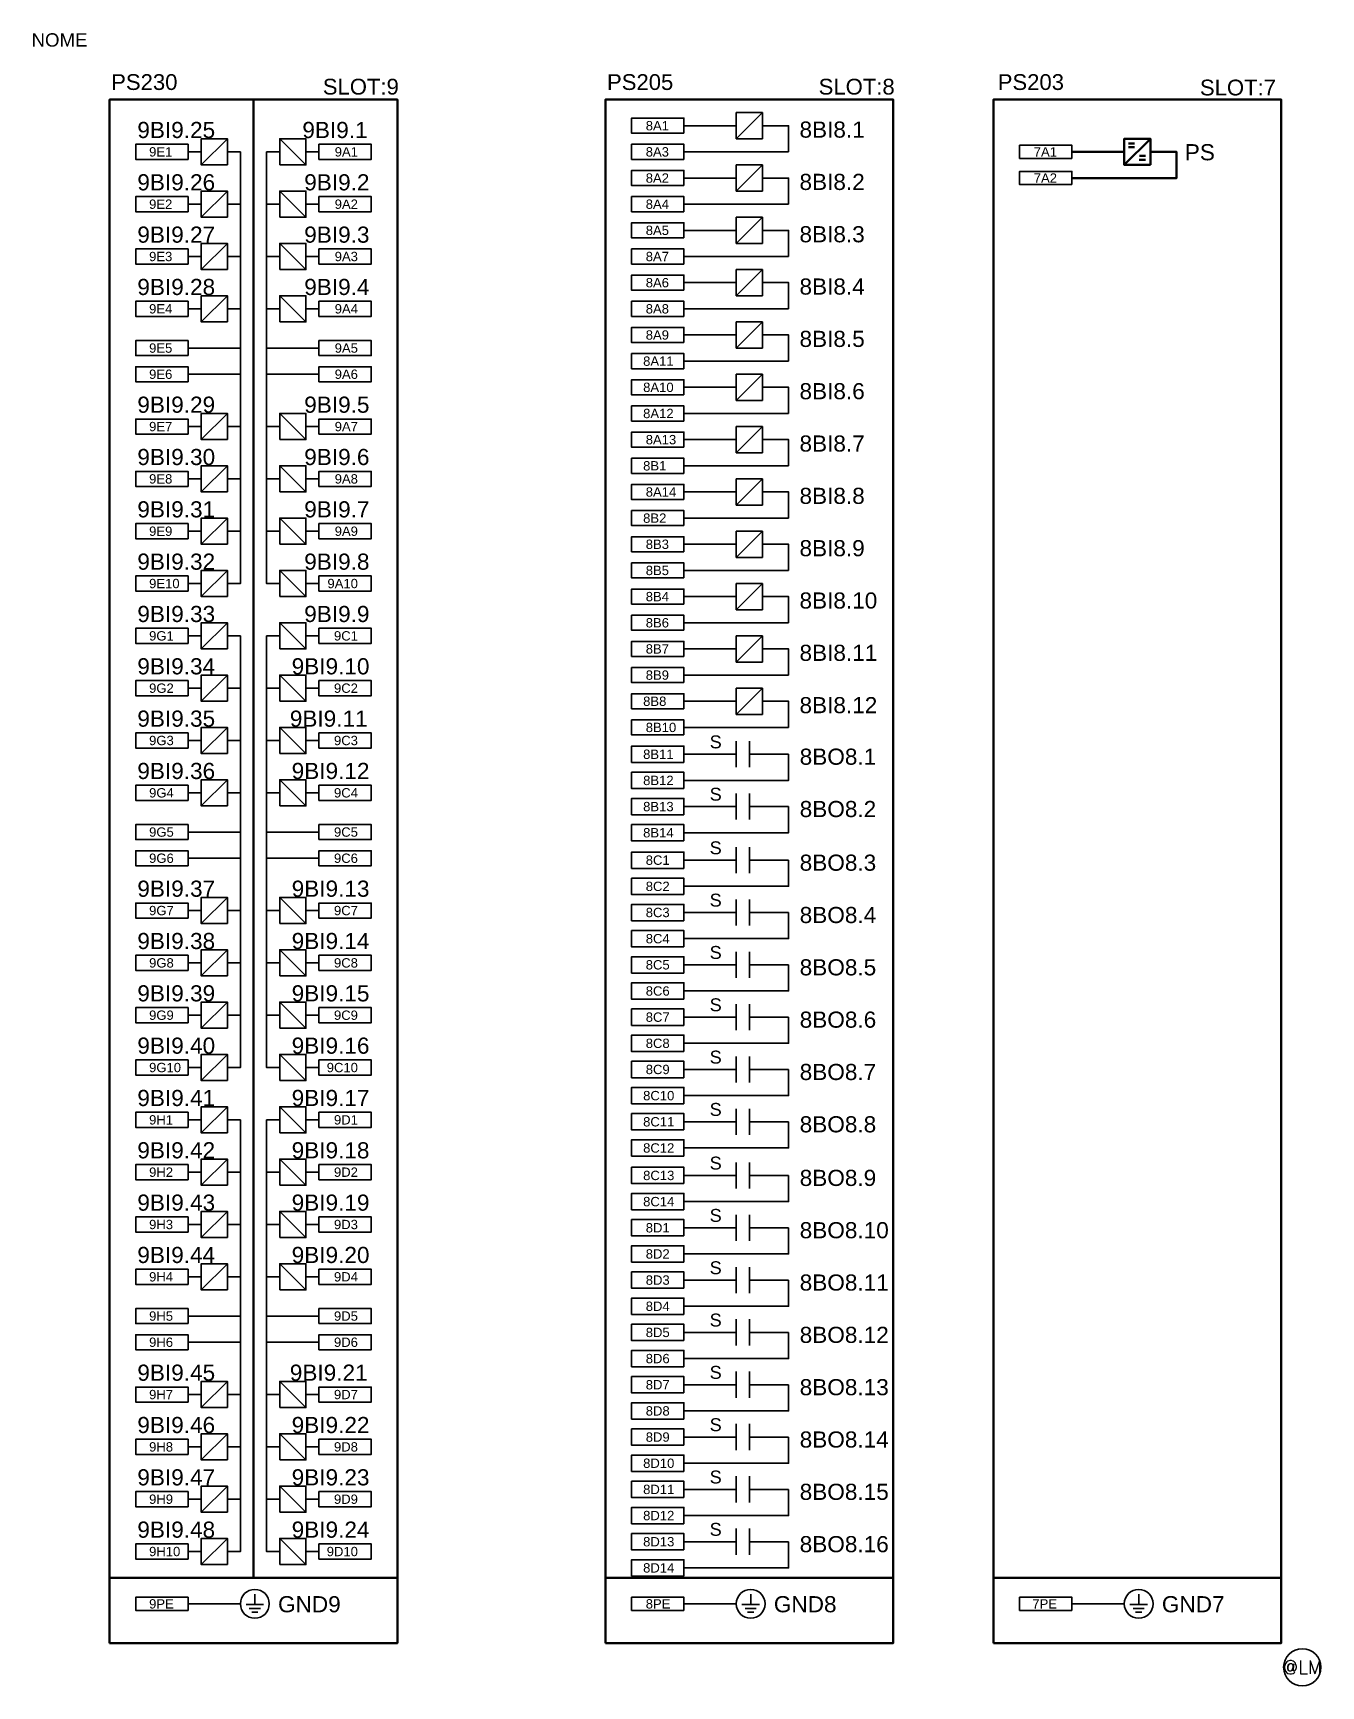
# Model space of a CAD drawing. Extents: x 35 to 228, y -238 to 10.
import ezdxf
from ezdxf.enums import TextEntityAlignment as Align

# ---------------------------------------------------------------- set-up
doc = ezdxf.new("R2010")
doc.units = 0
doc.header["$LTSCALE"] = 5
doc.header["$MEASUREMENT"] = 0
doc.styles.add('ROMANS', font='romans.shx', dxfattribs={"height": 100})
doc.styles.get("Standard").update_dxf_attribs({"font": 'arial.ttf'})

msp = doc.modelspace()

# ---------------------------------------------------------------- linework, layer by layer
at = {"lineweight": 35}
for p, q in [((68.05, 0), (68.05, -221.48)), ((202.4, -5.88), (198.48, -9.8)), ((200.03, -7.15), (199.09, -7.15)), ((200.03, -6.57), (199.1, -6.57)), ((190.64, -7.84), (198.48, -7.84)), ((201.68, -9.02), (200.73, -9.02)), ((201.68, -8.44), (200.75, -8.44)), ((46.49, -221.48), (89.61, -221.48)), ((120.76, -221.48), (163.88, -221.48)), ((178.88, -221.48), (222, -221.48))]:
    msp.add_line(p, q, dxfattribs=at)
at = {"lineweight": 25}
for p, q in [((144.28, -1.96), (140.36, -5.88)), ((132.52, -3.92), (140.36, -3.92)), ((64.13, -5.88), (60.21, -9.8)), ((71.97, -5.88), (75.89, -9.8)), ((58.25, -7.84), (60.21, -7.84)), ((77.85, -7.84), (75.89, -7.84)), ((132.62, -7.84), (148.2, -7.84)), ((144.28, -9.8), (140.36, -13.72)), ((132.52, -11.76), (140.36, -11.76)), ((64.13, -13.72), (60.21, -17.64)), ((71.97, -13.72), (75.89, -17.64)), ((58.25, -15.68), (60.21, -15.68)), ((77.85, -15.68), (75.89, -15.68)), ((132.62, -15.68), (148.2, -15.68)), ((132.52, -19.6), (140.36, -19.6)), ((144.28, -17.64), (140.36, -21.56)), ((64.13, -21.56), (60.21, -25.48)), ((71.97, -21.56), (75.89, -25.48)), ((58.25, -23.52), (60.21, -23.52)), ((77.85, -23.52), (75.89, -23.52)), ((132.62, -23.52), (148.2, -23.52)), ((144.28, -25.48), (140.36, -29.4)), ((64.13, -29.4), (60.21, -33.32)), ((71.97, -29.4), (75.89, -33.32)), ((132.52, -27.44), (140.36, -27.44)), ((58.25, -31.36), (60.21, -31.36)), ((77.85, -31.36), (75.89, -31.36)), ((132.62, -31.36), (148.2, -31.36)), ((144.28, -33.32), (140.36, -37.24)), ((132.52, -35.28), (140.36, -35.28)), ((58.25, -37.24), (64.13, -37.24)), ((77.85, -37.24), (71.97, -37.24)), ((132.62, -39.2), (148.2, -39.2)), ((58.25, -41.16), (64.13, -41.16)), ((77.85, -41.16), (71.97, -41.16)), ((144.28, -41.16), (140.36, -45.08)), ((132.52, -43.12), (140.36, -43.12)), ((64.13, -47.04), (60.21, -50.96)), ((71.97, -47.04), (75.89, -50.96)), ((132.62, -47.04), (148.2, -47.04)), ((58.25, -49), (60.21, -49)), ((77.85, -49), (75.89, -49)), ((144.28, -49), (140.36, -52.92)), ((132.52, -50.96), (140.36, -50.96)), ((58.25, -56.84), (60.21, -56.84)), ((64.13, -54.88), (60.21, -58.8)), ((71.97, -54.88), (75.89, -58.8)), ((77.85, -56.84), (75.89, -56.84)), ((132.62, -54.88), (148.2, -54.88)), ((144.28, -56.84), (140.36, -60.76)), ((132.52, -58.8), (140.36, -58.8)), ((64.13, -62.72), (60.21, -66.64)), ((71.97, -62.72), (75.89, -66.64)), ((132.62, -62.72), (148.2, -62.72)), ((58.25, -64.68), (60.21, -64.68)), ((77.85, -64.68), (75.89, -64.68)), ((132.52, -66.64), (140.36, -66.64)), ((144.28, -64.68), (140.36, -68.6)), ((64.13, -70.56), (60.21, -74.48)), ((71.97, -70.56), (75.89, -74.48)), ((132.62, -70.56), (148.2, -70.56)), ((58.25, -72.52), (60.21, -72.52)), ((77.85, -72.52), (75.89, -72.52)), ((144.28, -72.52), (140.36, -76.44)), ((132.52, -74.48), (140.36, -74.48)), ((64.13, -78.4), (60.21, -82.32)), ((71.97, -78.4), (75.89, -82.32)), ((132.62, -78.4), (148.2, -78.4)), ((58.25, -80.36), (60.21, -80.36)), ((77.85, -80.36), (75.89, -80.36)), ((144.28, -80.36), (140.36, -84.28)), ((132.52, -82.32), (140.36, -82.32)), ((64.13, -86.24), (60.21, -90.16)), ((71.97, -86.24), (75.89, -90.16)), ((132.62, -86.24), (148.2, -86.24)), ((58.25, -88.2), (60.21, -88.2)), ((77.85, -88.2), (75.89, -88.2)), ((144.28, -88.2), (140.36, -92.12)), ((132.52, -90.16), (140.36, -90.16)), ((64.13, -94.08), (60.21, -98)), ((71.97, -94.08), (75.89, -98)), ((132.62, -94.08), (148.2, -94.08)), ((58.25, -96.04), (60.21, -96.04)), ((77.85, -96.04), (75.89, -96.04)), ((140.36, -100.06), (140.36, -96.14)), ((142.32, -100.06), (142.32, -96.14)), ((140.36, -98.1), (132.52, -98.1)), ((142.32, -98.1), (148.2, -98.1)), ((58.25, -103.88), (60.21, -103.88)), ((64.13, -101.92), (60.21, -105.84)), ((71.97, -101.92), (75.89, -105.84)), ((77.85, -103.88), (75.89, -103.88)), ((140.36, -107.9), (140.36, -103.98)), ((142.32, -107.9), (142.32, -103.98)), ((140.36, -105.94), (132.52, -105.94)), ((142.32, -105.94), (148.2, -105.94)), ((58.25, -109.76), (64.13, -109.76)), ((77.85, -109.76), (71.97, -109.76)), ((58.25, -113.68), (64.13, -113.68)), ((77.85, -113.68), (71.97, -113.68)), ((140.36, -115.93), (140.36, -112.02)), ((142.32, -115.93), (142.32, -112.02)), ((140.36, -113.97), (132.52, -113.97)), ((142.32, -113.97), (148.2, -113.97)), ((64.13, -119.56), (60.21, -123.48)), ((71.97, -119.56), (75.89, -123.48)), ((140.36, -123.77), (140.36, -119.86)), ((142.32, -123.77), (142.32, -119.86)), ((58.25, -121.52), (60.21, -121.52)), ((77.85, -121.52), (75.89, -121.52)), ((140.36, -121.81), (132.52, -121.81)), ((142.32, -121.81), (148.2, -121.81)), ((64.13, -127.4), (60.21, -131.32)), ((71.97, -127.4), (75.89, -131.32)), ((140.36, -131.61), (140.36, -127.7)), ((142.32, -131.61), (142.32, -127.7)), ((58.25, -129.36), (60.21, -129.36)), ((77.85, -129.36), (75.89, -129.36)), ((140.36, -129.65), (132.52, -129.65)), ((142.32, -129.65), (148.2, -129.65)), ((64.13, -135.24), (60.21, -139.16)), ((71.97, -135.24), (75.89, -139.16)), ((140.36, -139.45), (140.36, -135.54)), ((142.32, -139.45), (142.32, -135.54)), ((58.25, -137.2), (60.21, -137.2)), ((77.85, -137.2), (75.89, -137.2)), ((140.36, -137.49), (132.52, -137.49)), ((142.32, -137.49), (148.2, -137.49)), ((64.13, -143.08), (60.21, -147)), ((71.97, -143.08), (75.89, -147)), ((140.36, -147.29), (140.36, -143.38)), ((142.32, -147.29), (142.32, -143.38)), ((58.25, -145.04), (60.21, -145.04)), ((77.85, -145.04), (75.89, -145.04)), ((140.36, -145.33), (132.52, -145.33)), ((142.32, -145.33), (148.2, -145.33)), ((64.13, -150.92), (60.21, -154.84)), ((71.97, -150.92), (75.89, -154.84)), ((58.25, -152.88), (60.21, -152.88)), ((77.85, -152.88), (75.89, -152.88)), ((140.36, -153.17), (132.52, -153.17)), ((140.36, -155.13), (140.36, -151.22)), ((142.32, -155.13), (142.32, -151.22)), ((142.32, -153.17), (148.2, -153.17)), ((58.25, -160.72), (60.21, -160.72)), ((64.13, -158.76), (60.21, -162.68)), ((71.97, -158.76), (75.89, -162.68)), ((77.85, -160.72), (75.89, -160.72)), ((140.36, -163.17), (140.36, -159.25)), ((142.32, -163.17), (142.32, -159.25)), ((140.36, -161.21), (132.52, -161.21)), ((142.32, -161.21), (148.2, -161.21)), ((64.13, -166.6), (60.21, -170.52)), ((71.97, -166.6), (75.89, -170.52)), ((140.36, -171.01), (140.36, -167.09)), ((142.32, -171.01), (142.32, -167.09)), ((58.25, -168.56), (60.21, -168.56)), ((77.85, -168.56), (75.89, -168.56)), ((140.36, -169.05), (132.52, -169.05)), ((142.32, -169.05), (148.2, -169.05)), ((64.13, -174.44), (60.21, -178.36)), ((71.97, -174.44), (75.89, -178.36)), ((140.36, -178.85), (140.36, -174.93)), ((142.32, -178.85), (142.32, -174.93)), ((58.25, -176.4), (60.21, -176.4)), ((77.85, -176.4), (75.89, -176.4)), ((140.36, -176.89), (132.52, -176.89)), ((142.32, -176.89), (148.2, -176.89)), ((58.25, -182.28), (64.13, -182.28)), ((77.85, -182.28), (71.97, -182.28)), ((140.36, -186.69), (140.36, -182.77)), ((142.32, -186.69), (142.32, -182.77)), ((140.36, -184.73), (132.52, -184.73)), ((142.32, -184.73), (148.2, -184.73)), ((58.25, -186.2), (64.13, -186.2)), ((77.85, -186.2), (71.97, -186.2)), ((140.36, -194.53), (140.36, -190.61)), ((142.32, -194.53), (142.32, -190.61)), ((64.13, -192.08), (60.21, -196)), ((71.97, -192.08), (75.89, -196)), ((140.36, -192.57), (132.52, -192.57)), ((142.32, -192.57), (148.2, -192.57)), ((58.25, -194.04), (60.21, -194.04)), ((77.85, -194.04), (75.89, -194.04)), ((64.13, -199.92), (60.21, -203.84)), ((71.97, -199.92), (75.89, -203.84)), ((140.36, -200.41), (132.52, -200.41)), ((140.36, -202.37), (140.36, -198.45)), ((142.32, -202.37), (142.32, -198.45)), ((142.32, -200.41), (148.2, -200.41)), ((58.25, -201.88), (60.21, -201.88)), ((77.85, -201.88), (75.89, -201.88)), ((64.13, -207.76), (60.21, -211.68)), ((71.97, -207.76), (75.89, -211.68)), ((140.36, -210.21), (140.36, -206.29)), ((142.32, -210.21), (142.32, -206.29)), ((58.25, -209.72), (60.21, -209.72)), ((77.85, -209.72), (75.89, -209.72)), ((140.36, -208.25), (132.52, -208.25)), ((142.32, -208.25), (148.2, -208.25)), ((140.36, -218.05), (140.36, -214.13)), ((142.32, -218.05), (142.32, -214.13)), ((58.25, -217.56), (60.21, -217.56)), ((64.13, -215.6), (60.21, -219.52)), ((71.97, -215.6), (75.89, -219.52)), ((77.85, -217.56), (75.89, -217.56)), ((140.36, -216.09), (132.52, -216.09)), ((142.32, -216.09), (148.2, -216.09)), ((68.25, -223.93), (68.25, -225.5)), ((142.52, -223.93), (142.52, -225.5)), ((200.64, -223.93), (200.64, -225.5)), ((58.25, -225.4), (66.09, -225.4)), ((69.55, -225.51), (66.94, -225.51)), ((69.08, -226.09), (67.41, -226.09)), ((68.72, -226.67), (67.78, -226.67)), ((132.52, -225.4), (140.36, -225.4)), ((143.82, -225.51), (141.21, -225.51)), ((143.35, -226.09), (141.68, -226.09)), ((142.99, -226.67), (142.05, -226.67)), ((190.64, -225.4), (198.48, -225.4)), ((201.94, -225.51), (199.33, -225.51)), ((201.47, -226.09), (199.8, -226.09)), ((201.11, -226.67), (200.17, -226.67))]:
    msp.add_line(p, q, dxfattribs=at)
at = {"lineweight": 35}
for points in [[(46.49, -231.28), (89.61, -231.28), (89.61, 0), (46.49, 0), (46.49, -231.28)], [(120.76, -231.28), (163.88, -231.28), (163.88, 0), (120.76, 0), (120.76, -231.28)], [(178.88, -231.28), (222, -231.28), (222, 0), (178.88, 0), (178.88, -231.28)], [(202.4, -9.8), (198.48, -9.8), (198.48, -5.88), (202.4, -5.88), (202.4, -9.8)]]:
    msp.add_lwpolyline(points, close=True, dxfattribs=at)
at = {"lineweight": 25}
for points in [[(144.28, -5.88), (140.36, -5.88), (140.36, -1.96), (144.28, -1.96), (144.28, -5.88)], [(132.52, -5.05), (124.68, -5.05), (124.68, -2.79), (132.52, -2.79), (132.52, -5.05)], [(58.25, -8.97), (50.41, -8.97), (50.41, -6.71), (58.25, -6.71), (58.25, -8.97)], [(64.13, -9.8), (60.21, -9.8), (60.21, -5.88), (64.13, -5.88), (64.13, -9.8)], [(71.97, -9.8), (75.89, -9.8), (75.89, -5.88), (71.97, -5.88), (71.97, -9.8)], [(77.85, -8.97), (85.69, -8.97), (85.69, -6.71), (77.85, -6.71), (77.85, -8.97)], [(132.52, -8.97), (124.68, -8.97), (124.68, -6.71), (132.52, -6.71), (132.52, -8.97)], [(190.64, -8.82), (182.8, -8.82), (182.8, -6.86), (190.64, -6.86), (190.64, -8.82)], [(144.28, -13.72), (140.36, -13.72), (140.36, -9.8), (144.28, -9.8), (144.28, -13.72)], [(132.52, -12.89), (124.68, -12.89), (124.68, -10.63), (132.52, -10.63), (132.52, -12.89)], [(190.64, -12.74), (182.8, -12.74), (182.8, -10.78), (190.64, -10.78), (190.64, -12.74)], [(58.25, -16.81), (50.41, -16.81), (50.41, -14.55), (58.25, -14.55), (58.25, -16.81)], [(64.13, -17.64), (60.21, -17.64), (60.21, -13.72), (64.13, -13.72), (64.13, -17.64)], [(71.97, -17.64), (75.89, -17.64), (75.89, -13.72), (71.97, -13.72), (71.97, -17.64)], [(77.85, -16.81), (85.69, -16.81), (85.69, -14.55), (77.85, -14.55), (77.85, -16.81)], [(132.52, -16.81), (124.68, -16.81), (124.68, -14.55), (132.52, -14.55), (132.52, -16.81)], [(132.52, -20.73), (124.68, -20.73), (124.68, -18.47), (132.52, -18.47), (132.52, -20.73)], [(144.28, -21.56), (140.36, -21.56), (140.36, -17.64), (144.28, -17.64), (144.28, -21.56)], [(64.13, -25.48), (60.21, -25.48), (60.21, -21.56), (64.13, -21.56), (64.13, -25.48)], [(71.97, -25.48), (75.89, -25.48), (75.89, -21.56), (71.97, -21.56), (71.97, -25.48)], [(58.25, -24.65), (50.41, -24.65), (50.41, -22.39), (58.25, -22.39), (58.25, -24.65)], [(77.85, -24.65), (85.69, -24.65), (85.69, -22.39), (77.85, -22.39), (77.85, -24.65)], [(132.52, -24.65), (124.68, -24.65), (124.68, -22.39), (132.52, -22.39), (132.52, -24.65)], [(132.52, -28.57), (124.68, -28.57), (124.68, -26.31), (132.52, -26.31), (132.52, -28.57)], [(144.28, -29.4), (140.36, -29.4), (140.36, -25.48), (144.28, -25.48), (144.28, -29.4)], [(64.13, -33.32), (60.21, -33.32), (60.21, -29.4), (64.13, -29.4), (64.13, -33.32)], [(71.97, -33.32), (75.89, -33.32), (75.89, -29.4), (71.97, -29.4), (71.97, -33.32)], [(58.25, -32.49), (50.41, -32.49), (50.41, -30.23), (58.25, -30.23), (58.25, -32.49)], [(77.85, -32.49), (85.69, -32.49), (85.69, -30.23), (77.85, -30.23), (77.85, -32.49)], [(132.52, -32.49), (124.68, -32.49), (124.68, -30.23), (132.52, -30.23), (132.52, -32.49)], [(132.52, -36.41), (124.68, -36.41), (124.68, -34.15), (132.52, -34.15), (132.52, -36.41)], [(144.28, -37.24), (140.36, -37.24), (140.36, -33.32), (144.28, -33.32), (144.28, -37.24)], [(58.25, -38.37), (50.41, -38.37), (50.41, -36.11), (58.25, -36.11), (58.25, -38.37)], [(77.85, -38.37), (85.69, -38.37), (85.69, -36.11), (77.85, -36.11), (77.85, -38.37)], [(132.52, -40.33), (124.68, -40.33), (124.68, -38.07), (132.52, -38.07), (132.52, -40.33)], [(58.25, -42.29), (50.41, -42.29), (50.41, -40.03), (58.25, -40.03), (58.25, -42.29)], [(77.85, -42.29), (85.69, -42.29), (85.69, -40.03), (77.85, -40.03), (77.85, -42.29)], [(132.52, -44.25), (124.68, -44.25), (124.68, -41.99), (132.52, -41.99), (132.52, -44.25)], [(144.28, -45.08), (140.36, -45.08), (140.36, -41.16), (144.28, -41.16), (144.28, -45.08)], [(64.13, -50.96), (60.21, -50.96), (60.21, -47.04), (64.13, -47.04), (64.13, -50.96)], [(71.97, -50.96), (75.89, -50.96), (75.89, -47.04), (71.97, -47.04), (71.97, -50.96)], [(132.52, -48.17), (124.68, -48.17), (124.68, -45.91), (132.52, -45.91), (132.52, -48.17)], [(58.25, -50.13), (50.41, -50.13), (50.41, -47.87), (58.25, -47.87), (58.25, -50.13)], [(77.85, -50.13), (85.69, -50.13), (85.69, -47.87), (77.85, -47.87), (77.85, -50.13)], [(144.28, -52.92), (140.36, -52.92), (140.36, -49), (144.28, -49), (144.28, -52.92)], [(132.52, -52.09), (124.68, -52.09), (124.68, -49.83), (132.52, -49.83), (132.52, -52.09)], [(132.52, -56.01), (124.68, -56.01), (124.68, -53.75), (132.52, -53.75), (132.52, -56.01)], [(58.25, -57.97), (50.41, -57.97), (50.41, -55.71), (58.25, -55.71), (58.25, -57.97)], [(64.13, -58.8), (60.21, -58.8), (60.21, -54.88), (64.13, -54.88), (64.13, -58.8)], [(71.97, -58.8), (75.89, -58.8), (75.89, -54.88), (71.97, -54.88), (71.97, -58.8)], [(77.85, -57.97), (85.69, -57.97), (85.69, -55.71), (77.85, -55.71), (77.85, -57.97)], [(144.28, -60.76), (140.36, -60.76), (140.36, -56.84), (144.28, -56.84), (144.28, -60.76)], [(132.52, -59.93), (124.68, -59.93), (124.68, -57.67), (132.52, -57.67), (132.52, -59.93)], [(132.52, -63.85), (124.68, -63.85), (124.68, -61.59), (132.52, -61.59), (132.52, -63.85)], [(58.25, -65.81), (50.41, -65.81), (50.41, -63.55), (58.25, -63.55), (58.25, -65.81)], [(64.13, -66.64), (60.21, -66.64), (60.21, -62.72), (64.13, -62.72), (64.13, -66.64)], [(71.97, -66.64), (75.89, -66.64), (75.89, -62.72), (71.97, -62.72), (71.97, -66.64)], [(77.85, -65.81), (85.69, -65.81), (85.69, -63.55), (77.85, -63.55), (77.85, -65.81)], [(132.52, -67.77), (124.68, -67.77), (124.68, -65.51), (132.52, -65.51), (132.52, -67.77)], [(144.28, -68.6), (140.36, -68.6), (140.36, -64.68), (144.28, -64.68), (144.28, -68.6)], [(58.25, -73.65), (50.41, -73.65), (50.41, -71.39), (58.25, -71.39), (58.25, -73.65)], [(64.13, -74.48), (60.21, -74.48), (60.21, -70.56), (64.13, -70.56), (64.13, -74.48)], [(71.97, -74.48), (75.89, -74.48), (75.89, -70.56), (71.97, -70.56), (71.97, -74.48)], [(77.85, -73.65), (85.69, -73.65), (85.69, -71.39), (77.85, -71.39), (77.85, -73.65)], [(132.52, -71.69), (124.68, -71.69), (124.68, -69.43), (132.52, -69.43), (132.52, -71.69)], [(132.52, -75.61), (124.68, -75.61), (124.68, -73.35), (132.52, -73.35), (132.52, -75.61)], [(144.28, -76.44), (140.36, -76.44), (140.36, -72.52), (144.28, -72.52), (144.28, -76.44)], [(58.25, -81.49), (50.41, -81.49), (50.41, -79.23), (58.25, -79.23), (58.25, -81.49)], [(64.13, -82.32), (60.21, -82.32), (60.21, -78.4), (64.13, -78.4), (64.13, -82.32)], [(71.97, -82.32), (75.89, -82.32), (75.89, -78.4), (71.97, -78.4), (71.97, -82.32)], [(77.85, -81.49), (85.69, -81.49), (85.69, -79.23), (77.85, -79.23), (77.85, -81.49)], [(132.52, -79.53), (124.68, -79.53), (124.68, -77.27), (132.52, -77.27), (132.52, -79.53)], [(132.52, -83.45), (124.68, -83.45), (124.68, -81.19), (132.52, -81.19), (132.52, -83.45)], [(144.28, -84.28), (140.36, -84.28), (140.36, -80.36), (144.28, -80.36), (144.28, -84.28)], [(64.13, -90.16), (60.21, -90.16), (60.21, -86.24), (64.13, -86.24), (64.13, -90.16)], [(71.97, -90.16), (75.89, -90.16), (75.89, -86.24), (71.97, -86.24), (71.97, -90.16)], [(132.52, -87.37), (124.68, -87.37), (124.68, -85.11), (132.52, -85.11), (132.52, -87.37)], [(58.25, -89.33), (50.41, -89.33), (50.41, -87.07), (58.25, -87.07), (58.25, -89.33)], [(77.85, -89.33), (85.69, -89.33), (85.69, -87.07), (77.85, -87.07), (77.85, -89.33)], [(132.52, -91.29), (124.68, -91.29), (124.68, -89.03), (132.52, -89.03), (132.52, -91.29)], [(144.28, -92.12), (140.36, -92.12), (140.36, -88.2), (144.28, -88.2), (144.28, -92.12)], [(64.13, -98), (60.21, -98), (60.21, -94.08), (64.13, -94.08), (64.13, -98)], [(71.97, -98), (75.89, -98), (75.89, -94.08), (71.97, -94.08), (71.97, -98)], [(132.52, -95.21), (124.68, -95.21), (124.68, -92.95), (132.52, -92.95), (132.52, -95.21)], [(58.25, -97.17), (50.41, -97.17), (50.41, -94.91), (58.25, -94.91), (58.25, -97.17)], [(77.85, -97.17), (85.69, -97.17), (85.69, -94.91), (77.85, -94.91), (77.85, -97.17)], [(132.52, -99.32), (124.68, -99.32), (124.68, -96.87), (132.52, -96.87), (132.52, -99.32)], [(132.52, -103.24), (124.68, -103.24), (124.68, -100.79), (132.52, -100.79), (132.52, -103.24)], [(58.25, -105.01), (50.41, -105.01), (50.41, -102.75), (58.25, -102.75), (58.25, -105.01)], [(64.13, -105.84), (60.21, -105.84), (60.21, -101.92), (64.13, -101.92), (64.13, -105.84)], [(71.97, -105.84), (75.89, -105.84), (75.89, -101.92), (71.97, -101.92), (71.97, -105.84)], [(77.85, -105.01), (85.69, -105.01), (85.69, -102.75), (77.85, -102.75), (77.85, -105.01)], [(132.52, -107.16), (124.68, -107.16), (124.68, -104.71), (132.52, -104.71), (132.52, -107.16)], [(58.25, -110.89), (50.41, -110.89), (50.41, -108.63), (58.25, -108.63), (58.25, -110.89)], [(77.85, -110.89), (85.69, -110.89), (85.69, -108.63), (77.85, -108.63), (77.85, -110.89)], [(132.52, -111.08), (124.68, -111.08), (124.68, -108.63), (132.52, -108.63), (132.52, -111.08)], [(58.25, -114.81), (50.41, -114.81), (50.41, -112.55), (58.25, -112.55), (58.25, -114.81)], [(77.85, -114.81), (85.69, -114.81), (85.69, -112.55), (77.85, -112.55), (77.85, -114.81)], [(132.52, -115.2), (124.68, -115.2), (124.68, -112.75), (132.52, -112.75), (132.52, -115.2)], [(132.52, -119.12), (124.68, -119.12), (124.68, -116.67), (132.52, -116.67), (132.52, -119.12)], [(58.25, -122.65), (50.41, -122.65), (50.41, -120.39), (58.25, -120.39), (58.25, -122.65)], [(64.13, -123.48), (60.21, -123.48), (60.21, -119.56), (64.13, -119.56), (64.13, -123.48)], [(71.97, -123.48), (75.89, -123.48), (75.89, -119.56), (71.97, -119.56), (71.97, -123.48)], [(77.85, -122.65), (85.69, -122.65), (85.69, -120.39), (77.85, -120.39), (77.85, -122.65)], [(132.52, -123.04), (124.68, -123.04), (124.68, -120.59), (132.52, -120.59), (132.52, -123.04)], [(132.52, -126.96), (124.68, -126.96), (124.68, -124.51), (132.52, -124.51), (132.52, -126.96)], [(58.25, -130.49), (50.41, -130.49), (50.41, -128.23), (58.25, -128.23), (58.25, -130.49)], [(64.13, -131.32), (60.21, -131.32), (60.21, -127.4), (64.13, -127.4), (64.13, -131.32)], [(71.97, -131.32), (75.89, -131.32), (75.89, -127.4), (71.97, -127.4), (71.97, -131.32)], [(77.85, -130.49), (85.69, -130.49), (85.69, -128.23), (77.85, -128.23), (77.85, -130.49)], [(132.52, -130.88), (124.68, -130.88), (124.68, -128.43), (132.52, -128.43), (132.52, -130.88)], [(132.52, -134.8), (124.68, -134.8), (124.68, -132.35), (132.52, -132.35), (132.52, -134.8)], [(58.25, -138.33), (50.41, -138.33), (50.41, -136.07), (58.25, -136.07), (58.25, -138.33)], [(64.13, -139.16), (60.21, -139.16), (60.21, -135.24), (64.13, -135.24), (64.13, -139.16)], [(71.97, -139.16), (75.89, -139.16), (75.89, -135.24), (71.97, -135.24), (71.97, -139.16)], [(77.85, -138.33), (85.69, -138.33), (85.69, -136.07), (77.85, -136.07), (77.85, -138.33)], [(132.52, -138.72), (124.68, -138.72), (124.68, -136.27), (132.52, -136.27), (132.52, -138.72)], [(132.52, -142.64), (124.68, -142.64), (124.68, -140.19), (132.52, -140.19), (132.52, -142.64)], [(64.13, -147), (60.21, -147), (60.21, -143.08), (64.13, -143.08), (64.13, -147)], [(71.97, -147), (75.89, -147), (75.89, -143.08), (71.97, -143.08), (71.97, -147)], [(58.25, -146.17), (50.41, -146.17), (50.41, -143.91), (58.25, -143.91), (58.25, -146.17)], [(77.85, -146.17), (85.69, -146.17), (85.69, -143.91), (77.85, -143.91), (77.85, -146.17)], [(132.52, -146.56), (124.68, -146.56), (124.68, -144.11), (132.52, -144.11), (132.52, -146.56)], [(132.52, -150.48), (124.68, -150.48), (124.68, -148.03), (132.52, -148.03), (132.52, -150.48)], [(64.13, -154.84), (60.21, -154.84), (60.21, -150.92), (64.13, -150.92), (64.13, -154.84)], [(71.97, -154.84), (75.89, -154.84), (75.89, -150.92), (71.97, -150.92), (71.97, -154.84)], [(58.25, -154.01), (50.41, -154.01), (50.41, -151.75), (58.25, -151.75), (58.25, -154.01)], [(77.85, -154.01), (85.69, -154.01), (85.69, -151.75), (77.85, -151.75), (77.85, -154.01)], [(132.52, -154.4), (124.68, -154.4), (124.68, -151.95), (132.52, -151.95), (132.52, -154.4)], [(132.52, -158.32), (124.68, -158.32), (124.68, -155.87), (132.52, -155.87), (132.52, -158.32)], [(58.25, -161.85), (50.41, -161.85), (50.41, -159.59), (58.25, -159.59), (58.25, -161.85)], [(64.13, -162.68), (60.21, -162.68), (60.21, -158.76), (64.13, -158.76), (64.13, -162.68)], [(71.97, -162.68), (75.89, -162.68), (75.89, -158.76), (71.97, -158.76), (71.97, -162.68)], [(77.85, -161.85), (85.69, -161.85), (85.69, -159.59), (77.85, -159.59), (77.85, -161.85)], [(132.52, -162.44), (124.68, -162.44), (124.68, -159.99), (132.52, -159.99), (132.52, -162.44)], [(132.52, -166.36), (124.68, -166.36), (124.68, -163.91), (132.52, -163.91), (132.52, -166.36)], [(58.25, -169.69), (50.41, -169.69), (50.41, -167.43), (58.25, -167.43), (58.25, -169.69)], [(64.13, -170.52), (60.21, -170.52), (60.21, -166.6), (64.13, -166.6), (64.13, -170.52)], [(71.97, -170.52), (75.89, -170.52), (75.89, -166.6), (71.97, -166.6), (71.97, -170.52)], [(77.85, -169.69), (85.69, -169.69), (85.69, -167.43), (77.85, -167.43), (77.85, -169.69)], [(132.52, -170.28), (124.68, -170.28), (124.68, -167.83), (132.52, -167.83), (132.52, -170.28)], [(132.52, -174.2), (124.68, -174.2), (124.68, -171.75), (132.52, -171.75), (132.52, -174.2)], [(58.25, -177.53), (50.41, -177.53), (50.41, -175.27), (58.25, -175.27), (58.25, -177.53)], [(64.13, -178.36), (60.21, -178.36), (60.21, -174.44), (64.13, -174.44), (64.13, -178.36)], [(71.97, -178.36), (75.89, -178.36), (75.89, -174.44), (71.97, -174.44), (71.97, -178.36)], [(77.85, -177.53), (85.69, -177.53), (85.69, -175.27), (77.85, -175.27), (77.85, -177.53)], [(132.52, -178.12), (124.68, -178.12), (124.68, -175.67), (132.52, -175.67), (132.52, -178.12)], [(132.52, -182.04), (124.68, -182.04), (124.68, -179.59), (132.52, -179.59), (132.52, -182.04)], [(58.25, -183.41), (50.41, -183.41), (50.41, -181.15), (58.25, -181.15), (58.25, -183.41)], [(77.85, -183.41), (85.69, -183.41), (85.69, -181.15), (77.85, -181.15), (77.85, -183.41)], [(58.25, -187.33), (50.41, -187.33), (50.41, -185.07), (58.25, -185.07), (58.25, -187.33)], [(77.85, -187.33), (85.69, -187.33), (85.69, -185.07), (77.85, -185.07), (77.85, -187.33)], [(132.52, -185.96), (124.68, -185.96), (124.68, -183.51), (132.52, -183.51), (132.52, -185.96)], [(132.52, -189.88), (124.68, -189.88), (124.68, -187.43), (132.52, -187.43), (132.52, -189.88)], [(58.25, -195.17), (50.41, -195.17), (50.41, -192.91), (58.25, -192.91), (58.25, -195.17)], [(64.13, -196), (60.21, -196), (60.21, -192.08), (64.13, -192.08), (64.13, -196)], [(71.97, -196), (75.89, -196), (75.89, -192.08), (71.97, -192.08), (71.97, -196)], [(77.85, -195.17), (85.69, -195.17), (85.69, -192.91), (77.85, -192.91), (77.85, -195.17)], [(132.52, -193.8), (124.68, -193.8), (124.68, -191.35), (132.52, -191.35), (132.52, -193.8)], [(132.52, -197.72), (124.68, -197.72), (124.68, -195.27), (132.52, -195.27), (132.52, -197.72)], [(64.13, -203.84), (60.21, -203.84), (60.21, -199.92), (64.13, -199.92), (64.13, -203.84)], [(71.97, -203.84), (75.89, -203.84), (75.89, -199.92), (71.97, -199.92), (71.97, -203.84)], [(132.52, -201.64), (124.68, -201.64), (124.68, -199.19), (132.52, -199.19), (132.52, -201.64)], [(58.25, -203.01), (50.41, -203.01), (50.41, -200.75), (58.25, -200.75), (58.25, -203.01)], [(77.85, -203.01), (85.69, -203.01), (85.69, -200.75), (77.85, -200.75), (77.85, -203.01)], [(132.52, -205.56), (124.68, -205.56), (124.68, -203.11), (132.52, -203.11), (132.52, -205.56)], [(64.13, -211.68), (60.21, -211.68), (60.21, -207.76), (64.13, -207.76), (64.13, -211.68)], [(71.97, -211.68), (75.89, -211.68), (75.89, -207.76), (71.97, -207.76), (71.97, -211.68)], [(132.52, -209.48), (124.68, -209.48), (124.68, -207.03), (132.52, -207.03), (132.52, -209.48)], [(58.25, -210.85), (50.41, -210.85), (50.41, -208.59), (58.25, -208.59), (58.25, -210.85)], [(77.85, -210.85), (85.69, -210.85), (85.69, -208.59), (77.85, -208.59), (77.85, -210.85)], [(132.52, -213.4), (124.68, -213.4), (124.68, -210.95), (132.52, -210.95), (132.52, -213.4)], [(132.52, -217.32), (124.68, -217.32), (124.68, -214.87), (132.52, -214.87), (132.52, -217.32)], [(58.25, -218.69), (50.41, -218.69), (50.41, -216.43), (58.25, -216.43), (58.25, -218.69)], [(64.13, -219.52), (60.21, -219.52), (60.21, -215.6), (64.13, -215.6), (64.13, -219.52)], [(71.97, -219.52), (75.89, -219.52), (75.89, -215.6), (71.97, -215.6), (71.97, -219.52)], [(77.85, -218.69), (85.69, -218.69), (85.69, -216.43), (77.85, -216.43), (77.85, -218.69)], [(132.52, -221.24), (124.68, -221.24), (124.68, -218.79), (132.52, -218.79), (132.52, -221.24)], [(58.25, -226.38), (50.41, -226.38), (50.41, -224.42), (58.25, -224.42), (58.25, -226.38)], [(132.52, -226.38), (124.68, -226.38), (124.68, -224.42), (132.52, -224.42), (132.52, -226.38)], [(190.64, -226.38), (182.8, -226.38), (182.8, -224.42), (190.64, -224.42), (190.64, -226.38)]]:
    msp.add_lwpolyline(points, close=True, dxfattribs=at)
for points in [[(144.28, -3.92), (148.2, -3.92), (148.2, -7.84)], [(64.13, -7.84), (66.09, -7.84), (66.09, -15.68)], [(71.97, -7.84), (70.01, -7.84), (70.01, -15.68)], [(144.28, -11.76), (148.2, -11.76), (148.2, -15.68)], [(64.13, -15.68), (66.09, -15.68), (66.09, -23.52)], [(71.97, -15.68), (70.01, -15.68), (70.01, -23.52)], [(144.28, -19.6), (148.2, -19.6), (148.2, -23.52)], [(64.13, -23.52), (66.09, -23.52), (66.09, -31.36)], [(71.97, -23.52), (70.01, -23.52), (70.01, -31.36)], [(144.28, -27.44), (148.2, -27.44), (148.2, -31.36)], [(64.13, -31.36), (66.09, -31.36), (66.09, -39.2)], [(71.97, -31.36), (70.01, -31.36), (70.01, -39.2)], [(144.28, -35.28), (148.2, -35.28), (148.2, -39.2)], [(64.13, -37.24), (66.09, -37.24), (66.09, -43.12)], [(71.97, -37.24), (70.01, -37.24), (70.01, -45.08)], [(64.13, -41.16), (66.09, -41.16), (66.09, -49)], [(71.97, -41.16), (70.01, -41.16), (70.01, -49)], [(144.28, -43.12), (148.2, -43.12), (148.2, -47.04)], [(64.13, -49), (66.09, -49), (66.09, -56.84)], [(71.97, -49), (70.01, -49), (70.01, -56.84)], [(144.28, -50.96), (148.2, -50.96), (148.2, -54.88)], [(64.13, -56.84), (66.09, -56.84), (66.09, -64.68)], [(71.97, -56.84), (70.01, -56.84), (70.01, -64.68)], [(144.28, -58.8), (148.2, -58.8), (148.2, -62.72)], [(64.13, -64.68), (66.09, -64.68), (66.09, -72.52)], [(71.97, -64.68), (70.01, -64.68), (70.01, -72.52)], [(144.28, -66.64), (148.2, -66.64), (148.2, -70.56)], [(64.13, -72.52), (66.09, -72.52), (66.09, -72.52)], [(71.97, -72.52), (70.01, -72.52), (70.01, -72.52)], [(144.28, -74.48), (148.2, -74.48), (148.2, -78.4)], [(64.13, -80.36), (66.09, -80.36), (66.09, -88.2)], [(71.97, -80.36), (70.01, -80.36), (70.01, -88.2)], [(144.28, -82.32), (148.2, -82.32), (148.2, -86.24)], [(64.13, -88.2), (66.09, -88.2), (66.09, -96.04)], [(71.97, -88.2), (70.01, -88.2), (70.01, -96.04)], [(144.28, -90.16), (148.2, -90.16), (148.2, -94.08)], [(64.13, -96.04), (66.09, -96.04), (66.09, -103.88)], [(71.97, -96.04), (70.01, -96.04), (70.01, -103.88)], [(148.2, -98.1), (148.2, -102.02), (132.52, -102.02)], [(64.13, -103.88), (66.09, -103.88), (66.09, -111.72)], [(71.97, -103.88), (70.01, -103.88), (70.01, -111.72)], [(148.2, -105.94), (148.2, -109.86), (132.52, -109.86)], [(64.13, -109.76), (66.09, -109.76), (66.09, -115.64)], [(71.97, -109.76), (70.01, -109.76), (70.01, -117.6)], [(64.13, -113.68), (66.09, -113.68), (66.09, -121.52)], [(71.97, -113.68), (70.01, -113.68), (70.01, -121.52)], [(148.2, -113.97), (148.2, -117.89), (132.52, -117.89)], [(64.13, -121.52), (66.09, -121.52), (66.09, -129.36)], [(71.97, -121.52), (70.01, -121.52), (70.01, -129.36)], [(148.2, -121.81), (148.2, -125.73), (132.52, -125.73)], [(64.13, -129.36), (66.09, -129.36), (66.09, -137.2)], [(71.97, -129.36), (70.01, -129.36), (70.01, -137.2)], [(148.2, -129.65), (148.2, -133.57), (132.52, -133.57)], [(64.13, -137.2), (66.09, -137.2), (66.09, -145.04)], [(71.97, -137.2), (70.01, -137.2), (70.01, -145.04)], [(148.2, -137.49), (148.2, -141.41), (132.52, -141.41)], [(64.13, -145.04), (66.09, -145.04), (66.09, -145.04)], [(71.97, -145.04), (70.01, -145.04), (70.01, -145.04)], [(148.2, -145.33), (148.2, -149.25), (132.52, -149.25)], [(64.13, -152.88), (66.09, -152.88), (66.09, -160.72)], [(71.97, -152.88), (70.01, -152.88), (70.01, -160.72)], [(148.2, -153.17), (148.2, -157.09), (132.52, -157.09)], [(64.13, -160.72), (66.09, -160.72), (66.09, -168.56)], [(71.97, -160.72), (70.01, -160.72), (70.01, -168.56)], [(148.2, -161.21), (148.2, -165.13), (132.52, -165.13)], [(64.13, -168.56), (66.09, -168.56), (66.09, -176.4)], [(71.97, -168.56), (70.01, -168.56), (70.01, -176.4)], [(148.2, -169.05), (148.2, -172.97), (132.52, -172.97)], [(64.13, -176.4), (66.09, -176.4), (66.09, -184.24)], [(71.97, -176.4), (70.01, -176.4), (70.01, -184.24)], [(148.2, -176.89), (148.2, -180.81), (132.52, -180.81)], [(64.13, -182.28), (66.09, -182.28), (66.09, -188.16)], [(71.97, -182.28), (70.01, -182.28), (70.01, -190.12)], [(148.2, -184.73), (148.2, -188.65), (132.52, -188.65)], [(64.13, -186.2), (66.09, -186.2), (66.09, -194.04)], [(71.97, -186.2), (70.01, -186.2), (70.01, -194.04)], [(148.2, -192.57), (148.2, -196.49), (132.52, -196.49)], [(64.13, -194.04), (66.09, -194.04), (66.09, -201.88)], [(71.97, -194.04), (70.01, -194.04), (70.01, -201.88)], [(148.2, -200.41), (148.2, -204.33), (132.52, -204.33)], [(64.13, -201.88), (66.09, -201.88), (66.09, -209.72)], [(71.97, -201.88), (70.01, -201.88), (70.01, -209.72)], [(64.13, -209.72), (66.09, -209.72), (66.09, -217.56)], [(71.97, -209.72), (70.01, -209.72), (70.01, -217.56)], [(148.2, -208.25), (148.2, -212.17), (132.52, -212.17)], [(64.13, -217.56), (66.09, -217.56), (66.09, -217.56)], [(71.97, -217.56), (70.01, -217.56), (70.01, -217.56)], [(148.2, -216.09), (148.2, -220.01), (132.52, -220.01)]]:
    msp.add_lwpolyline(points, dxfattribs=at)
at = {"lineweight": 35}
msp.add_lwpolyline([(202.4, -7.84), (206.32, -7.84), (206.32, -11.76), (190.64, -11.76)], dxfattribs=at)
at = {"lineweight": 25}
for centre in [(68.25, -225.4), (142.52, -225.4), (200.64, -225.4)]:
    msp.add_circle(centre, 2.16, dxfattribs=at)
msp.add_circle((225.14, -234.91), 2.79)

# ---------------------------------------------------------------- texts
for s, insert, char_height, attachment_point, line_spacing_factor in [('PS230', (46.73, 3.8), 2.367, 1, 0.8), ('SLOT:9', (89.82, 0.71), 2.367, 9, 0.8), ('PS205', (121, 3.8), 2.367, 1, 0.8), ('SLOT:8', (164.09, 0.71), 2.367, 9, 0.8), ('PS203', (179.52, 3.8), 2.367, 1, 0.8), ('SLOT:7', (221.2, 0.58), 2.367, 9, 0.8), ('9BI9.25', (50.65, -4.58), 2.42, 4, 0.8), ('9BI9.1', (85.14, -4.58), 2.42, 6, 0.8), ('8BI8.1', (149.83, -4.52), 2.42, 4, 0.8), ('{\\fArial|b0|i0|c0|p0;PS}', (207.54, -9.14), 2.4201, 7, 0.8), ('9BI9.26', (50.65, -12.42), 2.42, 4, 0.8), ('9BI9.2', (85.42, -12.42), 2.42, 6, 0.8), ('8BI8.2', (149.83, -12.36), 2.42, 4, 0.8), ('9BI9.27', (50.65, -20.26), 2.42, 4, 0.8), ('9BI9.3', (85.42, -20.26), 2.42, 6, 0.8), ('8BI8.3', (149.83, -20.2), 2.42, 4, 0.8), ('9BI9.28', (50.65, -28.1), 2.42, 4, 0.8), ('9BI9.4', (85.42, -28.1), 2.42, 6, 0.8), ('8BI8.4', (149.83, -28.04), 2.42, 4, 0.8), ('8BI8.5', (149.83, -35.88), 2.42, 4, 0.8), ('9BI9.29', (50.65, -45.74), 2.42, 4, 0.8), ('9BI9.5', (85.42, -45.74), 2.42, 6, 0.8), ('8BI8.6', (149.83, -43.72), 2.42, 4, 0.8), ('8BI8.7', (149.83, -51.56), 2.42, 4, 0.8), ('9BI9.30', (50.65, -53.58), 2.42, 4, 0.8), ('9BI9.6', (85.42, -53.58), 2.42, 6, 0.8), ('8BI8.8', (149.83, -59.4), 2.42, 4, 0.8), ('9BI9.31', (50.65, -61.42), 2.42, 4, 0.8), ('9BI9.7', (85.42, -61.42), 2.42, 6, 0.8), ('8BI8.9', (149.83, -67.24), 2.42, 4, 0.8), ('9BI9.32', (50.65, -69.26), 2.42, 4, 0.8), ('9BI9.8', (85.42, -69.26), 2.42, 6, 0.8), ('8BI8.10', (149.83, -75.08), 2.42, 4, 0.8), ('9BI9.33', (50.65, -77.1), 2.42, 4, 0.8), ('9BI9.9', (85.42, -77.1), 2.42, 6, 0.8), ('8BI8.11', (149.83, -82.92), 2.42, 4, 0.8), ('9BI9.34', (50.65, -84.94), 2.42, 4, 0.8), ('9BI9.10', (85.42, -84.94), 2.42, 6, 0.8), ('9BI9.35', (50.65, -92.78), 2.42, 4, 0.8), ('9BI9.11', (85.14, -92.78), 2.42, 6, 0.8), ('8BI8.12', (149.83, -90.76), 2.42, 4, 0.8), ('{\\fArial|b0|i0|c0|p0;S}', (138.18, -95.28), 1.936, 3, 0.96), ('8BO8.1', (149.86, -99.71), 2.42, 7, 0.96), ('9BI9.36', (50.65, -100.62), 2.42, 4, 0.8), ('9BI9.12', (85.42, -100.62), 2.42, 6, 0.8), ('{\\fArial|b0|i0|c0|p0;S}', (138.18, -103.12), 1.936, 3, 0.96), ('8BO8.2', (149.86, -107.55), 2.42, 7, 0.96), ('{\\fArial|b0|i0|c0|p0;S}', (138.18, -111.15), 1.936, 3, 0.96), ('8BO8.3', (149.86, -115.59), 2.42, 7, 0.96), ('9BI9.37', (50.65, -118.26), 2.42, 4, 0.8), ('9BI9.13', (85.42, -118.26), 2.42, 6, 0.8), ('{\\fArial|b0|i0|c0|p0;S}', (138.18, -118.99), 1.936, 3, 0.96), ('8BO8.4', (149.86, -123.43), 2.42, 7, 0.96), ('9BI9.38', (50.65, -126.1), 2.42, 4, 0.8), ('9BI9.14', (85.42, -126.1), 2.42, 6, 0.8), ('{\\fArial|b0|i0|c0|p0;S}', (138.18, -126.83), 1.936, 3, 0.96), ('8BO8.5', (149.86, -131.27), 2.42, 7, 0.96), ('9BI9.39', (50.65, -133.94), 2.42, 4, 0.8), ('9BI9.15', (85.42, -133.94), 2.42, 6, 0.8), ('{\\fArial|b0|i0|c0|p0;S}', (138.18, -134.67), 1.936, 3, 0.96), ('8BO8.6', (149.86, -139.11), 2.42, 7, 0.96), ('9BI9.40', (50.65, -141.78), 2.42, 4, 0.8), ('9BI9.16', (85.42, -141.78), 2.42, 6, 0.8), ('{\\fArial|b0|i0|c0|p0;S}', (138.18, -142.51), 1.936, 3, 0.96), ('8BO8.7', (149.86, -146.95), 2.42, 7, 0.96), ('9BI9.41', (50.65, -149.62), 2.42, 4, 0.8), ('9BI9.17', (85.42, -149.62), 2.42, 6, 0.8), ('{\\fArial|b0|i0|c0|p0;S}', (138.18, -150.35), 1.936, 3, 0.96), ('8BO8.8', (149.86, -154.79), 2.42, 7, 0.96), ('9BI9.42', (50.65, -157.46), 2.42, 4, 0.8), ('9BI9.18', (85.42, -157.46), 2.42, 6, 0.8), ('{\\fArial|b0|i0|c0|p0;S}', (138.18, -158.39), 1.936, 3, 0.96), ('8BO8.9', (149.86, -162.82), 2.42, 7, 0.96), ('9BI9.43', (50.65, -165.3), 2.42, 4, 0.8), ('9BI9.19', (85.42, -165.3), 2.42, 6, 0.8), ('{\\fArial|b0|i0|c0|p0;S}', (138.18, -166.23), 1.936, 3, 0.96), ('8BO8.10', (149.86, -170.66), 2.42, 7, 0.96), ('9BI9.44', (50.65, -173.14), 2.42, 4, 0.8), ('9BI9.20', (85.42, -173.14), 2.42, 6, 0.8), ('{\\fArial|b0|i0|c0|p0;S}', (138.18, -174.07), 1.936, 3, 0.96), ('8BO8.11', (149.86, -178.5), 2.42, 7, 0.96), ('{\\fArial|b0|i0|c0|p0;S}', (138.18, -181.91), 1.936, 3, 0.96), ('8BO8.12', (149.86, -186.34), 2.42, 7, 0.96), ('9BI9.45', (50.65, -190.78), 2.42, 4, 0.8), ('9BI9.21', (85.14, -190.78), 2.42, 6, 0.8), ('{\\fArial|b0|i0|c0|p0;S}', (138.18, -189.75), 1.936, 3, 0.96), ('8BO8.13', (149.86, -194.18), 2.42, 7, 0.96), ('9BI9.46', (50.65, -198.62), 2.42, 4, 0.8), ('9BI9.22', (85.42, -198.62), 2.42, 6, 0.8), ('{\\fArial|b0|i0|c0|p0;S}', (138.18, -197.59), 1.936, 3, 0.96), ('8BO8.14', (149.86, -202.02), 2.42, 7, 0.96), ('9BI9.47', (50.65, -206.46), 2.42, 4, 0.8), ('9BI9.23', (85.42, -206.46), 2.42, 6, 0.8), ('{\\fArial|b0|i0|c0|p0;S}', (138.18, -205.43), 1.936, 3, 0.96), ('8BO8.15', (149.86, -209.86), 2.42, 7, 0.96), ('9BI9.48', (50.65, -214.3), 2.42, 4, 0.8), ('9BI9.24', (85.42, -214.3), 2.42, 6, 0.8), ('{\\fArial|b0|i0|c0|p0;S}', (138.18, -213.27), 1.936, 3, 0.96), ('8BO8.16', (149.86, -217.7), 2.42, 7, 0.96), ('GND9', (71.72, -226.7), 2.42, 7, 0.8), ('GND8', (145.99, -226.7), 2.42, 7, 0.8), ('GND7', (204.11, -226.7), 2.42, 7, 0.8)]:
    msp.add_mtext(s, dxfattribs=dict(insert=insert, char_height=char_height, attachment_point=attachment_point, line_spacing_factor=line_spacing_factor))
at = {"flags": 4}
msp.add_attdef('NOME', text='NOME', height=2, dxfattribs=at).set_placement((38.99, 8.93), align=Align.MIDDLE_CENTER)
for tag, text, p in [('8A1', '8A1', (126.8, -3.92)), ('9E1', '9E1', (52.41, -7.84)), ('8A3', '8A3', (126.8, -7.84)), ('8A2', '8A2', (126.8, -11.76)), ('9E2', '9E2', (52.41, -15.68)), ('8A4', '8A4', (126.8, -15.68)), ('8A5', '8A5', (126.8, -19.6)), ('9E3', '9E3', (52.41, -23.52)), ('8A7', '8A7', (126.8, -23.52)), ('8A6', '8A6', (126.8, -27.44)), ('9E4', '9E4', (52.41, -31.36)), ('8A8', '8A8', (126.8, -31.36)), ('8A9', '8A9', (126.8, -35.28)), ('9E5', '9E5', (52.41, -37.24)), ('8A11', '8A11', (126.41, -39.2)), ('9E6', '9E6', (52.41, -41.16)), ('8A10', '8A10', (126.41, -43.12)), ('8A12', '8A12', (126.41, -47.04)), ('9E7', '9E7', (52.41, -49)), ('8A13', '8A13', (126.8, -50.96)), ('8B1', '8B1', (126.41, -54.88)), ('9E8', '9E8', (52.41, -56.84)), ('8A14', '8A14', (126.8, -58.8)), ('9E9', '9E9', (52.41, -64.68)), ('8B2', '8B2', (126.41, -62.72)), ('8B3', '8B3', (126.8, -66.64)), ('9E10', '9E10', (52.41, -72.52)), ('8B5', '8B5', (126.8, -70.56)), ('8B4', '8B4', (126.8, -74.48)), ('8B6', '8B6', (126.8, -78.4)), ('9G1', '9G1', (52.41, -80.36)), ('8B7', '8B7', (126.8, -82.32)), ('8B9', '8B9', (126.8, -86.24)), ('9G2', '9G2', (52.41, -88.2)), ('8B8', '8B8', (126.41, -90.16)), ('8B10', '8B10', (126.8, -94.08)), ('9G3', '9G3', (52.41, -96.04)), ('8B11', '8B11', (126.41, -98.1)), ('8B12', '8B12', (126.41, -102.02)), ('9G4', '9G4', (52.41, -103.88)), ('8B13', '8B13', (126.41, -105.94)), ('9G5', '9G5', (52.41, -109.76)), ('8B14', '8B14', (126.41, -109.86)), ('9G6', '9G6', (52.41, -113.68)), ('8C1', '8C1', (126.8, -113.97)), ('8C2', '8C2', (126.8, -117.89)), ('9G7', '9G7', (52.41, -121.52)), ('8C3', '8C3', (126.8, -121.81)), ('8C4', '8C4', (126.8, -125.73)), ('9G8', '9G8', (52.41, -129.36)), ('8C5', '8C5', (126.8, -129.65)), ('8C6', '8C6', (126.8, -133.57)), ('9G9', '9G9', (52.41, -137.2)), ('8C7', '8C7', (126.8, -137.49)), ('8C8', '8C8', (126.8, -141.41)), ('9G10', '9G10', (52.41, -145.04)), ('8C9', '8C9', (126.8, -145.33)), ('8C10', '8C10', (126.41, -149.25)), ('9H1', '9H1', (52.41, -152.88)), ('8C11', '8C11', (126.41, -153.17)), ('8C12', '8C12', (126.41, -157.09)), ('9H2', '9H2', (52.41, -160.72)), ('8C13', '8C13', (126.41, -161.21)), ('8C14', '8C14', (126.41, -165.13)), ('9H3', '9H3', (52.41, -168.56)), ('8D1', '8D1', (126.8, -169.05)), ('8D2', '8D2', (126.8, -172.97)), ('9H4', '9H4', (52.41, -176.4)), ('8D3', '8D3', (126.8, -176.89)), ('8D4', '8D4', (126.8, -180.81)), ('9H5', '9H5', (52.41, -182.28)), ('9H6', '9H6', (52.41, -186.2)), ('8D5', '8D5', (126.8, -184.73)), ('8D6', '8D6', (126.8, -188.65)), ('8D7', '8D7', (126.8, -192.57)), ('9H7', '9H7', (52.41, -194.04)), ('8D8', '8D8', (126.8, -196.49)), ('8D9', '8D9', (126.8, -200.41)), ('9H8', '9H8', (52.41, -201.88)), ('8D10', '8D10', (126.41, -204.33)), ('8D11', '8D11', (126.41, -208.25)), ('9H9', '9H9', (52.41, -209.72)), ('8D12', '8D12', (126.41, -212.17)), ('8D13', '8D13', (126.41, -216.09)), ('9H10', '9H10', (52.41, -217.56)), ('8D14', '8D14', (126.41, -220.01)), ('9PE', '9PE', (52.41, -225.4)), ('8PE', '8PE', (126.8, -225.4))]:
    msp.add_attdef(tag, text=text, height=1.4, dxfattribs=at).set_placement(p, align=Align.MIDDLE_LEFT)
for tag, text, p in [('9A1', '9A1', (83.69, -7.84)), ('7A1', '7A1', (188.4, -7.84)), ('7A2', '7A2', (188.4, -11.76)), ('9A2', '9A2', (83.69, -15.68)), ('9A3', '9A3', (83.69, -23.52)), ('9A4', '9A4', (83.69, -31.36)), ('9A5', '9A5', (83.69, -37.24)), ('9A6', '9A6', (83.69, -41.16)), ('9A7', '9A7', (83.69, -49)), ('9A8', '9A8', (83.69, -56.84)), ('9A9', '9A9', (83.69, -64.68)), ('9A10', '9A10', (83.69, -72.52)), ('9C1', '9C1', (83.69, -80.36)), ('9C2', '9C2', (83.69, -88.2)), ('9C3', '9C3', (83.69, -96.04)), ('9C4', '9C4', (83.69, -103.88)), ('9C5', '9C5', (83.69, -109.76)), ('9C6', '9C6', (83.69, -113.68)), ('9C7', '9C7', (83.69, -121.52)), ('9C8', '9C8', (83.69, -129.36)), ('9C9', '9C9', (83.69, -137.2)), ('9C10', '9C10', (83.69, -145.04)), ('9D1', '9D1', (83.69, -152.88)), ('9D2', '9D2', (83.69, -160.72)), ('9D3', '9D3', (83.69, -168.56)), ('9D4', '9D4', (83.69, -176.4)), ('9D5', '9D5', (83.69, -182.28)), ('9D6', '9D6', (83.69, -186.2)), ('9D7', '9D7', (83.69, -194.04)), ('9D8', '9D8', (83.69, -201.88)), ('9D9', '9D9', (83.69, -209.72)), ('9D10', '9D10', (83.69, -217.56)), ('7PE', '7PE', (188.4, -225.4))]:
    msp.add_attdef(tag, text=text, height=1.4, dxfattribs=at).set_placement(p, align=Align.MIDDLE_RIGHT)
at = {"style": 'ROMANS', "flags": 4}
msp.add_attdef('@LM', text='@LM', height=2, dxfattribs=at).set_placement((225.14, -234.91), align=Align.MIDDLE_CENTER)

doc.saveas('drawing.dxf')
